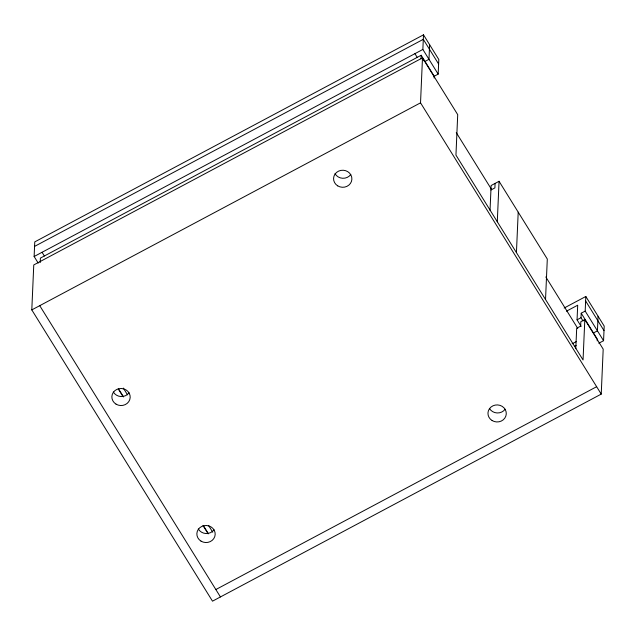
<?xml version="1.0" encoding="UTF-8"?>
<svg xmlns="http://www.w3.org/2000/svg" width="636" height="636" viewBox="0 0 636 636"><rect width="100%" height="100%" fill="white"/><g stroke="black" fill="none" stroke-linecap="round" stroke-linejoin="round"><path stroke-width="0.95" d="M584.818 319.526L603.19 349.14L601.235 394.105L212.504 601.171L31.8 309.899L33.764 264.942L422.487 57.876L457.713 114.647L455.948 155.112L583.053 359.984L584.818 319.526L580.851 321.633L580.652 326.133L576.685 328.248L575.795 348.663M38.216 263.089L34.129 256.507L34.765 241.895L423.497 34.829L438.808 59.514L438.172 74.126L434.205 76.241L434.126 78.037M40.195 262.596L40.394 258.097L421.191 55.26L434.205 76.241M421.032 58.854L421.191 55.26M601.235 394.105L420.531 102.833L422.487 57.876M438.172 74.126L422.861 49.441L423.497 34.829M423.409 60.762L423.489 58.965M429.618 44.703L428.982 59.315L425.015 61.43M490.038 210.429L491.127 185.521L499.061 181.292L547.302 259.051L545.529 299.508M495.094 183.406L494.895 187.906L490.928 190.013M497.296 221.757L499.061 181.292M516.432 252.611L518.205 212.146M581.137 326.395L577.059 319.813L577.695 305.2L566.453 311.187M583.061 320.997L581.026 317.706L581.217 313.206L585.184 311.091L585.82 296.479L564.148 308.031M598.071 316.227L597.435 330.839L593.468 332.954M597.22 340.92L597.299 339.123L581.217 313.206M598.802 343.249L603.564 340.713L604.2 326.101L585.82 296.479M34.575 246.394L423.298 39.329L438.617 64.013M34.129 256.507L422.861 49.441M31.8 309.899L420.531 102.833M577.059 319.813L581.026 317.706M572.138 343.79L576.518 341.453M574.403 346.389L576.152 345.459M215.843 589.54L596.64 386.696M585.629 300.979L604.001 330.601M585.184 311.091L603.564 340.713M414.926 53.67L417.224 57.375M456.266 132.598L491.358 189.154M545.823 276.946L577.766 328.438M42.063 252.285L44.361 255.982M123.328 388.087L127.51 394.829M208.568 525.471L212.75 532.213M118.845 389.351L123.551 396.944M203.552 525.9L208.258 533.485M118.256 388.93L122.963 396.514M202.971 525.471L208.195 533.898M39.734 305.67L220.438 596.942M505.151 409.202A9.166 8.522 2.5 0 1 489.41 408.384M350.762 174.518A9.166 8.522 2.5 0 1 335.021 173.708M214.054 529.772A9.166 8.522 2.5 0 1 198.313 528.953M129.068 392.778A9.166 8.522 2.5 0 1 113.319 391.959M492.113 420.547A9.166 8.522 2.5 0 0 506.272 413.949A9.166 8.522 2.5 0 0 492.972 405.808A9.166 8.522 2.5 0 0 492.113 420.547M337.724 185.871A9.166 8.522 2.5 0 0 351.883 179.273A9.166 8.522 2.5 0 0 338.583 171.132A9.166 8.522 2.5 0 0 337.724 185.871M201.016 541.125A9.166 8.522 2.5 0 0 215.175 534.526A9.166 8.522 2.5 0 0 201.874 526.385A9.166 8.522 2.5 0 0 201.016 541.125M116.022 404.13A9.166 8.522 2.5 0 0 130.181 397.532A9.166 8.522 2.5 0 0 116.881 389.391A9.166 8.522 2.5 0 0 116.022 404.13"/></g></svg>
